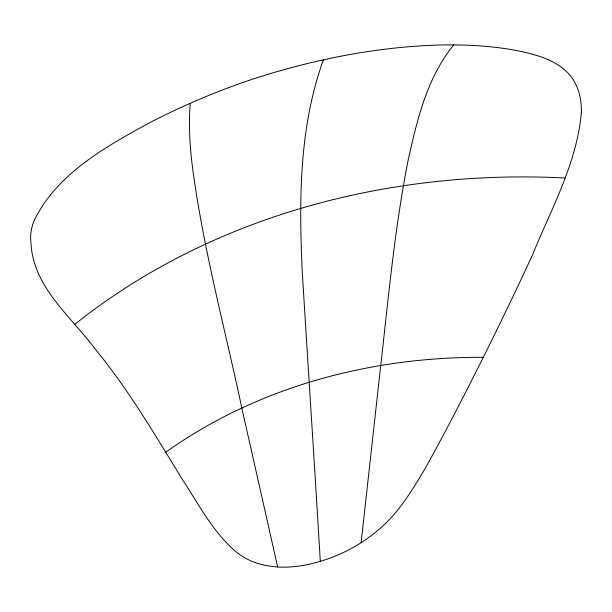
<?xml version="1.0" encoding="UTF-8"?>
<svg xmlns="http://www.w3.org/2000/svg" width="612" height="612" viewBox="0 0 612 612"><rect width="100%" height="100%" fill="white"/><g stroke="black" fill="none" stroke-linecap="round" stroke-linejoin="round"><path stroke-width="0.92" d="M190.24 103.306C188.328 126.829 190.087 150.475 193.361 173.8C204.622 254.347 226.004 333.066 242.811 412.503L277.657 566.964M361.141 542.66L379.838 373.435C388.062 301.953 394.281 230.035 408.311 159.38C417.208 119.371 427.214 77.334 453.729 44.898M323.434 59.815C299.1 126.852 299.016 199.611 302.167 269.976C308.081 367.116 314.53 464.225 320.305 561.372M74.771 324.337C212.104 214.988 391.152 169.164 564.777 177.977M165.623 452.337C257.499 386.707 371.178 356.758 483.304 357.324M581.4 112.08C577.139 162.738 551.458 208.409 532.578 254.76C504.64 315.218 475.08 374.927 444.021 433.839C431.253 457.531 418.715 481.529 402.826 503.324C380.656 534.398 346.323 556.056 309.182 564.226C283.861 569.948 254.355 568.303 234.205 550.188C212.532 531.04 199.015 504.823 183.325 480.978C155.525 435.821 128.719 389.752 94.906 348.695C70.334 315.8 32.65 286.538 30.929 242.222A83.737 49.687 -26.9 0 1 34.18 220.442C57.123 173.556 105.815 146.628 149.879 122.607A433.9 257.484 -26.9 0 1 258.539 77.227C315.868 59.18 375.416 47.323 435.56 45.15C462.871 44.278 490.357 45.533 517.239 50.666C535.332 54.346 554.548 59.402 567.913 72.95A114.299 67.833 -26.9 0 1 573.521 80.294C579.51 89.704 581.584 101.064 581.4 112.08"/></g></svg>
